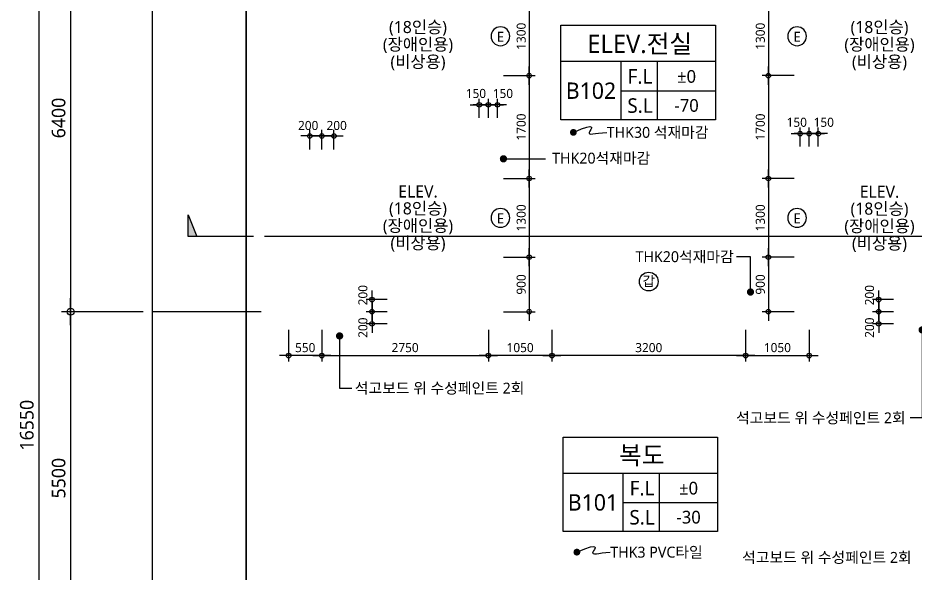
# Model space of a CAD drawing. Header units: millimetres. Extents: x -65167 to 413267, y -17142 to 66587.
# Drawn here: x 2993 to 17812, y 25020 to 34191 of the extents above; entities that cross this region are included whole.
import ezdxf
from ezdxf.enums import TextEntityAlignment as Align

# ---------------------------------------------------------------- set-up
doc = ezdxf.new("R2010")
doc.units = ezdxf.units.MM
doc.header["$LTSCALE"] = 75
doc.header["$MEASUREMENT"] = 0
doc.header["$PDSIZE"] = -10
doc.linetypes.add('CENTER', pattern=[2, 1.25, -0.25, 0.25, -0.25])
doc.layers.get('0').update_dxf_attribs({"linetype": 'CONTINUOUS'})
doc.layers.get('Defpoints').update_dxf_attribs({"color": 171, "linetype": 'CONTINUOUS'})
for name, color, linetype in [('CEN(ST)', 1, 'CENTER'), ('INS', 251, 'BATTING'), ('LED', 7, 'CONTINUOUS'), ('NDIM', 7, 'CONTINUOUS'), ('SYM', 7, 'CONTINUOUS'), ('TEXT(MIN)', 7, 'CONTINUOUS'), ('TEXT(NOTE小)', 1, 'CONTINUOUS'), ('TEXT(노트)', 7, 'CONTINUOUS'), ('TEXT(실명)', 3, 'CONTINUOUS'), ('TEXT-기입', 6, 'CONTINUOUS'), ('TITLE', 7, 'CONTINUOUS')]:
    doc.layers.add(name, color=color, linetype=linetype)
doc.styles.add('CGS', font='cgse', dxfattribs={"bigfont": 'cgs'})
doc.styles.add('나눔바른고딕', font='NanumBarunGothic.ttf')
doc.linetypes.add('BATTING', pattern='A,0.0001,-0.1,[134,ltypeshp.shx,S=0.1,R=0,X=-0.1,Y=0],-0.2,[134,ltypeshp.shx,S=0.1,R=180,X=0.1,Y=0],-0.1', length=0.4001)
doc.dimstyles.new('NDIM 1200', dxfattribs={"dimscale": 75, "dimtxt": 3, "dimasz": 1, "dimexe": 2, "dimexo": 2, "dimgap": 1, "dimtad": 1, "dimdec": 0, "dimdsep": 46, "dimtxsty": 'CGS', "dimblk": 'DOT0', "dimcen": 1, "dimdle": 8, "dimclrd": 256, "dimclre": 256, "dimclrt": 256, "dimadec": 0, "dimazin": 0, "dimtfac": 1, "dimtdec": 0, "dimtix": 1, "dimtmove": 2, "dimatfit": 3, "dimldrblk": 'DOT0', "dimfxl": 1, "dimtolj": 1, "dimtzin": 0, "dimlwd": -1, "dimlwe": -1, "dimarcsym": 0})

# ---------------------------------------------------------------- blocks, each defined once
blk = doc.blocks.new('DOT0')
blk.add_line((-3, 0), (3, 0))
at = {"color": 6}
blk.add_circle((0, 0), 0.75, dxfattribs=at)
blk = doc.blocks.new('*D129')
at = {"layer": 'Defpoints', "color": 0, "ltscale": 0.4, "transparency": 16777216}
for p in [(5213, 35738), (3338, 19188), (5213, 19188)]:
    blk.add_point(p, dxfattribs=at)
at = {"layer": 'NDIM', "ltscale": 0.4, "transparency": 16777216}
for p, q in [((5063, 35738), (3188, 35738)), ((3338, 35663), (3338, 19263)), ((5063, 19188), (3188, 19188))]:
    blk.add_line(p, q, dxfattribs=at)
at = {"layer": 'NDIM', "ltscale": 0.4, "transparency": 16777216, "xscale": 75, "yscale": 75, "zscale": 75}
for p, rotation in [((3338, 35738), 90), ((3338, 19188), 270)]:
    blk.add_blockref('DOT0', p, dxfattribs=dict(at, rotation=rotation))
at = {"layer": 'NDIM', "ltscale": 0.4, "transparency": 16777216, "insert": (3140, 27463), "char_height": 225, "attachment_point": 5, "rotation": 90, "style": '나눔바른고딕'}
blk.add_mtext('\\A1;16550', dxfattribs=at)
blk = doc.blocks.new('*D130')
at = {"layer": 'Defpoints', "color": 0, "ltscale": 0.4, "transparency": 16777216}
for p in [(5213, 35738), (3863, 29338), (5213, 29338)]:
    blk.add_point(p, dxfattribs=at)
at = {"layer": 'NDIM', "ltscale": 0.4, "transparency": 16777216}
for p, q in [((5063, 35738), (3713, 35738)), ((3863, 35663), (3863, 29413)), ((5063, 29338), (3713, 29338))]:
    blk.add_line(p, q, dxfattribs=at)
at = {"layer": 'NDIM', "ltscale": 0.4, "transparency": 16777216, "xscale": 75, "yscale": 75, "zscale": 75}
for p, rotation in [((3863, 35738), 90), ((3863, 29338), 270)]:
    blk.add_blockref('DOT0', p, dxfattribs=dict(at, rotation=rotation))
at = {"layer": 'NDIM', "ltscale": 0.4, "transparency": 16777216, "insert": (3665, 32538), "char_height": 225, "attachment_point": 5, "rotation": 90, "style": '나눔바른고딕'}
blk.add_mtext('\\A1;6400', dxfattribs=at)
blk = doc.blocks.new('*D137')
at = {"layer": 'Defpoints', "color": 0, "ltscale": 0.4, "transparency": 16777216}
for p in [(5213, 29338), (3863, 23838), (5213, 23838)]:
    blk.add_point(p, dxfattribs=at)
at = {"layer": 'NDIM', "ltscale": 0.4, "transparency": 16777216}
for p, q in [((5063, 29338), (3713, 29338)), ((3863, 29263), (3863, 23913)), ((5063, 23838), (3713, 23838))]:
    blk.add_line(p, q, dxfattribs=at)
at = {"layer": 'NDIM', "ltscale": 0.4, "transparency": 16777216, "xscale": 75, "yscale": 75, "zscale": 75}
for p, rotation in [((3863, 29338), 90), ((3863, 23838), 270)]:
    blk.add_blockref('DOT0', p, dxfattribs=dict(at, rotation=rotation))
at = {"layer": 'NDIM', "ltscale": 0.4, "transparency": 16777216, "insert": (3665, 26588), "char_height": 225, "attachment_point": 5, "rotation": 90, "style": '나눔바른고딕'}
blk.add_mtext('\\A1;5500', dxfattribs=at)
blk = doc.blocks.new('A$C51E23882')
at = {"layer": 'TITLE'}
blk.add_lwpolyline([(8500, 0), (0, 0), (0, 5200), (8500, 5200)], close=True, dxfattribs=at)
for points in [[(8500, 3200), (0, 3200)], [(3300, 3200), (3300, 0)], [(5300, 3200), (5300, 0)], [(3300, 1600), (8500, 1600)]]:
    blk.add_lwpolyline(points, dxfattribs=at)
at = {"layer": 'TITLE', "style": '나눔바른고딕'}
for s, p in [('F.L', (4352, 2378)), ('S.L', (4352, 778))]:
    blk.add_text(s, height=800, dxfattribs=at).set_placement(p, align=Align.MIDDLE)
blk = doc.blocks.new('*D114')
at = {"layer": 'Defpoints', "color": 0, "ltscale": 0.4, "transparency": 16777216}
for p in [(10913, 34538), (10913, 33238), (11438, 33238)]:
    blk.add_point(p, dxfattribs=at)
at = {"layer": 'NDIM', "ltscale": 0.4, "transparency": 16777216}
for p, q in [((11013, 34538), (11538, 34538)), ((11438, 34488), (11438, 33288)), ((11013, 33238), (11538, 33238))]:
    blk.add_line(p, q, dxfattribs=at)
at = {"layer": 'NDIM', "ltscale": 0.4, "transparency": 16777216, "xscale": 50, "yscale": 50, "zscale": 50}
for p, rotation in [((11438, 34538), 90), ((11438, 33238), 270)]:
    blk.add_blockref('DOT0', p, dxfattribs=dict(at, rotation=rotation))
at = {"layer": 'NDIM', "ltscale": 0.4, "transparency": 16777216, "insert": (11306, 33888), "char_height": 150, "attachment_point": 5, "rotation": 90, "style": '나눔바른고딕'}
blk.add_mtext('\\A1;1300', dxfattribs=at)
blk = doc.blocks.new('*D115')
at = {"layer": 'Defpoints', "color": 0, "ltscale": 0.4, "transparency": 16777216}
for p in [(10913, 33238), (10913, 31538), (11438, 31538)]:
    blk.add_point(p, dxfattribs=at)
at = {"layer": 'NDIM', "ltscale": 0.4, "transparency": 16777216}
for p, q in [((11013, 33238), (11538, 33238)), ((11438, 33188), (11438, 31588)), ((11013, 31538), (11538, 31538))]:
    blk.add_line(p, q, dxfattribs=at)
at = {"layer": 'NDIM', "ltscale": 0.4, "transparency": 16777216, "xscale": 50, "yscale": 50, "zscale": 50}
for p, rotation in [((11438, 33238), 90), ((11438, 31538), 270)]:
    blk.add_blockref('DOT0', p, dxfattribs=dict(at, rotation=rotation))
at = {"layer": 'NDIM', "ltscale": 0.4, "transparency": 16777216, "insert": (11306, 32388), "char_height": 150, "attachment_point": 5, "rotation": 90, "style": '나눔바른고딕'}
blk.add_mtext('\\A1;1700', dxfattribs=at)
blk = doc.blocks.new('*D116')
at = {"layer": 'Defpoints', "color": 0, "ltscale": 0.4, "transparency": 16777216}
for p in [(10913, 31538), (10913, 30238), (11438, 30238)]:
    blk.add_point(p, dxfattribs=at)
at = {"layer": 'NDIM', "ltscale": 0.4, "transparency": 16777216}
for p, q in [((11013, 31538), (11538, 31538)), ((11438, 31488), (11438, 30288)), ((11013, 30238), (11538, 30238))]:
    blk.add_line(p, q, dxfattribs=at)
at = {"layer": 'NDIM', "ltscale": 0.4, "transparency": 16777216, "xscale": 50, "yscale": 50, "zscale": 50}
for p, rotation in [((11438, 31538), 90), ((11438, 30238), 270)]:
    blk.add_blockref('DOT0', p, dxfattribs=dict(at, rotation=rotation))
at = {"layer": 'NDIM', "ltscale": 0.4, "transparency": 16777216, "insert": (11306, 30888), "char_height": 150, "attachment_point": 5, "rotation": 90, "style": '나눔바른고딕'}
blk.add_mtext('\\A1;1300', dxfattribs=at)
blk = doc.blocks.new('*D117')
at = {"layer": 'Defpoints', "color": 0, "ltscale": 0.4, "transparency": 16777216}
for p in [(10913, 30238), (10913, 29338), (11438, 29338)]:
    blk.add_point(p, dxfattribs=at)
at = {"layer": 'NDIM', "ltscale": 0.4, "transparency": 16777216}
for p, q in [((11013, 30238), (11538, 30238)), ((11438, 30188), (11438, 29388)), ((11013, 29338), (11538, 29338))]:
    blk.add_line(p, q, dxfattribs=at)
at = {"layer": 'NDIM', "ltscale": 0.4, "transparency": 16777216, "xscale": 50, "yscale": 50, "zscale": 50}
for p, rotation in [((11438, 30238), 90), ((11438, 29338), 270)]:
    blk.add_blockref('DOT0', p, dxfattribs=dict(at, rotation=rotation))
at = {"layer": 'NDIM', "ltscale": 0.4, "transparency": 16777216, "insert": (11306, 29788), "char_height": 150, "attachment_point": 5, "rotation": 90, "style": '나눔바른고딕'}
blk.add_mtext('\\A1;900', dxfattribs=at)
blk = doc.blocks.new('*D118')
at = {"layer": 'Defpoints', "color": 0, "ltscale": 0.4, "transparency": 16777216}
for p in [(10763, 29138), (11813, 29138), (10763, 28613)]:
    blk.add_point(p, dxfattribs=at)
at = {"layer": 'NDIM', "ltscale": 0.4, "transparency": 16777216}
for p, q in [((10763, 29038), (10763, 28513)), ((11813, 29038), (11813, 28513)), ((11763, 28613), (10813, 28613))]:
    blk.add_line(p, q, dxfattribs=at)
at = {"layer": 'NDIM', "ltscale": 0.4, "transparency": 16777216, "xscale": 50, "yscale": 50, "zscale": 50, "rotation": 180}
blk.add_blockref('DOT0', (10763, 28613), dxfattribs=at)
at = {"layer": 'NDIM', "ltscale": 0.4, "transparency": 16777216, "xscale": 50, "yscale": 50, "zscale": 50}
blk.add_blockref('DOT0', (11813, 28613), dxfattribs=at)
at = {"layer": 'NDIM', "ltscale": 0.4, "transparency": 16777216, "insert": (11288, 28744), "char_height": 150, "attachment_point": 5, "style": '나눔바른고딕'}
blk.add_mtext('\\A1;1050', dxfattribs=at)
blk = doc.blocks.new('*D119')
at = {"layer": 'Defpoints', "color": 0, "ltscale": 0.4, "transparency": 16777216}
for p in [(11813, 29138), (15013, 29138), (11813, 28613)]:
    blk.add_point(p, dxfattribs=at)
at = {"layer": 'NDIM', "ltscale": 0.4, "transparency": 16777216}
for p, q in [((11813, 29038), (11813, 28513)), ((15013, 29038), (15013, 28513)), ((14963, 28613), (11863, 28613))]:
    blk.add_line(p, q, dxfattribs=at)
at = {"layer": 'NDIM', "ltscale": 0.4, "transparency": 16777216, "xscale": 50, "yscale": 50, "zscale": 50, "rotation": 180}
blk.add_blockref('DOT0', (11813, 28613), dxfattribs=at)
at = {"layer": 'NDIM', "ltscale": 0.4, "transparency": 16777216, "xscale": 50, "yscale": 50, "zscale": 50}
blk.add_blockref('DOT0', (15013, 28613), dxfattribs=at)
at = {"layer": 'NDIM', "ltscale": 0.4, "transparency": 16777216, "insert": (13413, 28744), "char_height": 150, "attachment_point": 5, "style": '나눔바른고딕'}
blk.add_mtext('\\A1;3200', dxfattribs=at)
blk = doc.blocks.new('*D120')
at = {"layer": 'Defpoints', "color": 0, "ltscale": 0.4, "transparency": 16777216}
for p in [(15013, 29138), (16063, 29138), (16063, 28613)]:
    blk.add_point(p, dxfattribs=at)
at = {"layer": 'NDIM', "ltscale": 0.4, "transparency": 16777216}
for p, q in [((15013, 29038), (15013, 28513)), ((16063, 29038), (16063, 28513)), ((15063, 28613), (16013, 28613))]:
    blk.add_line(p, q, dxfattribs=at)
at = {"layer": 'NDIM', "ltscale": 0.4, "transparency": 16777216, "xscale": 50, "yscale": 50, "zscale": 50, "rotation": 180}
blk.add_blockref('DOT0', (15013, 28613), dxfattribs=at)
at = {"layer": 'NDIM', "ltscale": 0.4, "transparency": 16777216, "xscale": 50, "yscale": 50, "zscale": 50}
blk.add_blockref('DOT0', (16063, 28613), dxfattribs=at)
at = {"layer": 'NDIM', "ltscale": 0.4, "transparency": 16777216, "insert": (15538, 28744), "char_height": 150, "attachment_point": 5, "style": '나눔바른고딕'}
blk.add_mtext('\\A1;1050', dxfattribs=at)
blk = doc.blocks.new('E')
at = {"layer": 'TEXT(NOTE小)'}
blk.add_circle((287, -86), 155, dxfattribs=at)
at = {"layer": 'TEXT(NOTE小)', "style": '나눔바른고딕'}
blk.add_text('E', height=165, dxfattribs=at).set_placement((288, -79), align=Align.MIDDLE_CENTER)
blk = doc.blocks.new('*D121')
at = {"layer": 'Defpoints', "color": 0, "ltscale": 0.4, "transparency": 16777216}
for p in [(15913, 34538), (15388, 33238), (15913, 33238)]:
    blk.add_point(p, dxfattribs=at)
at = {"layer": 'NDIM', "ltscale": 0.4, "transparency": 16777216}
for p, q in [((15813, 34538), (15288, 34538)), ((15388, 34488), (15388, 33288)), ((15813, 33238), (15288, 33238))]:
    blk.add_line(p, q, dxfattribs=at)
at = {"layer": 'NDIM', "ltscale": 0.4, "transparency": 16777216, "xscale": 50, "yscale": 50, "zscale": 50}
for p, rotation in [((15388, 34538), 90), ((15388, 33238), 270)]:
    blk.add_blockref('DOT0', p, dxfattribs=dict(at, rotation=rotation))
at = {"layer": 'NDIM', "ltscale": 0.4, "transparency": 16777216, "insert": (15256, 33888), "char_height": 150, "attachment_point": 5, "rotation": 90, "style": '나눔바른고딕'}
blk.add_mtext('\\A1;1300', dxfattribs=at)
blk = doc.blocks.new('*D107')
at = {"layer": 'Defpoints', "color": 0, "ltscale": 0.4, "transparency": 16777216}
for p in [(15913, 33238), (15388, 31538), (15913, 31538)]:
    blk.add_point(p, dxfattribs=at)
at = {"layer": 'NDIM', "ltscale": 0.4, "transparency": 16777216}
for p, q in [((15813, 33238), (15288, 33238)), ((15388, 33188), (15388, 31588)), ((15813, 31538), (15288, 31538))]:
    blk.add_line(p, q, dxfattribs=at)
at = {"layer": 'NDIM', "ltscale": 0.4, "transparency": 16777216, "xscale": 50, "yscale": 50, "zscale": 50}
for p, rotation in [((15388, 33238), 90), ((15388, 31538), 270)]:
    blk.add_blockref('DOT0', p, dxfattribs=dict(at, rotation=rotation))
at = {"layer": 'NDIM', "ltscale": 0.4, "transparency": 16777216, "insert": (15256, 32388), "char_height": 150, "attachment_point": 5, "rotation": 90, "style": '나눔바른고딕'}
blk.add_mtext('\\A1;1700', dxfattribs=at)
blk = doc.blocks.new('*D108')
at = {"layer": 'Defpoints', "color": 0, "ltscale": 0.4, "transparency": 16777216}
for p in [(15913, 31538), (15388, 30238), (15913, 30238)]:
    blk.add_point(p, dxfattribs=at)
at = {"layer": 'NDIM', "ltscale": 0.4, "transparency": 16777216}
for p, q in [((15813, 31538), (15288, 31538)), ((15388, 31488), (15388, 30288)), ((15813, 30238), (15288, 30238))]:
    blk.add_line(p, q, dxfattribs=at)
at = {"layer": 'NDIM', "ltscale": 0.4, "transparency": 16777216, "xscale": 50, "yscale": 50, "zscale": 50}
for p, rotation in [((15388, 31538), 90), ((15388, 30238), 270)]:
    blk.add_blockref('DOT0', p, dxfattribs=dict(at, rotation=rotation))
at = {"layer": 'NDIM', "ltscale": 0.4, "transparency": 16777216, "insert": (15256, 30888), "char_height": 150, "attachment_point": 5, "rotation": 90, "style": '나눔바른고딕'}
blk.add_mtext('\\A1;1300', dxfattribs=at)
blk = doc.blocks.new('*D109')
at = {"layer": 'Defpoints', "color": 0, "ltscale": 0.4, "transparency": 16777216}
for p in [(15913, 30238), (15388, 29338), (15913, 29338)]:
    blk.add_point(p, dxfattribs=at)
at = {"layer": 'NDIM', "ltscale": 0.4, "transparency": 16777216}
for p, q in [((15813, 30238), (15288, 30238)), ((15388, 30188), (15388, 29388)), ((15813, 29338), (15288, 29338))]:
    blk.add_line(p, q, dxfattribs=at)
at = {"layer": 'NDIM', "ltscale": 0.4, "transparency": 16777216, "xscale": 50, "yscale": 50, "zscale": 50}
for p, rotation in [((15388, 30238), 90), ((15388, 29338), 270)]:
    blk.add_blockref('DOT0', p, dxfattribs=dict(at, rotation=rotation))
at = {"layer": 'NDIM', "ltscale": 0.4, "transparency": 16777216, "insert": (15256, 29788), "char_height": 150, "attachment_point": 5, "rotation": 90, "style": '나눔바른고딕'}
blk.add_mtext('\\A1;900', dxfattribs=at)
blk = doc.blocks.new('갑종방화문표기')
at = {"layer": 'TEXT(NOTE小)'}
blk.add_circle((0, 0), 150, dxfattribs=at)
at = {"layer": 'TEXT(NOTE小)', "style": '나눔바른고딕'}
blk.add_text('갑', height=160, dxfattribs=at).set_placement((1, 7), align=Align.MIDDLE_CENTER)
blk = doc.blocks.new('*D509')
at = {"layer": 'Defpoints', "color": 0, "ltscale": 0.4, "transparency": 16777216}
for p in [(7813, 32241), (7813, 31916), (8013, 31916)]:
    blk.add_point(p, dxfattribs=at)
at = {"layer": 'NDIM', "ltscale": 0.4, "transparency": 16777216}
for p, q in [((7813, 32016), (7813, 32341)), ((8013, 32016), (8013, 32341)), ((7963, 32241), (7863, 32241))]:
    blk.add_line(p, q, dxfattribs=at)
at = {"layer": 'NDIM', "ltscale": 0.4, "transparency": 16777216, "xscale": 50, "yscale": 50, "zscale": 50, "rotation": 180}
blk.add_blockref('DOT0', (7813, 32241), dxfattribs=at)
at = {"layer": 'NDIM', "ltscale": 0.4, "transparency": 16777216, "xscale": 50, "yscale": 50, "zscale": 50}
blk.add_blockref('DOT0', (8013, 32241), dxfattribs=at)
at = {"layer": 'NDIM', "ltscale": 0.4, "transparency": 16777216, "insert": (7787, 32413), "char_height": 150, "attachment_point": 5, "style": '나눔바른고딕'}
blk.add_mtext('\\A1;200', dxfattribs=at)
blk = doc.blocks.new('*D510')
at = {"layer": 'Defpoints', "color": 0, "ltscale": 0.4, "transparency": 16777216}
for p in [(8213, 32241), (8013, 31916), (8213, 31916)]:
    blk.add_point(p, dxfattribs=at)
at = {"layer": 'NDIM', "ltscale": 0.4, "transparency": 16777216}
for p, q in [((8013, 32016), (8013, 32341)), ((8213, 32016), (8213, 32341)), ((8063, 32241), (8163, 32241))]:
    blk.add_line(p, q, dxfattribs=at)
at = {"layer": 'NDIM', "ltscale": 0.4, "transparency": 16777216, "xscale": 50, "yscale": 50, "zscale": 50, "rotation": 180}
blk.add_blockref('DOT0', (8013, 32241), dxfattribs=at)
at = {"layer": 'NDIM', "ltscale": 0.4, "transparency": 16777216, "xscale": 50, "yscale": 50, "zscale": 50}
blk.add_blockref('DOT0', (8213, 32241), dxfattribs=at)
at = {"layer": 'NDIM', "ltscale": 0.4, "transparency": 16777216, "insert": (8258, 32413), "char_height": 150, "attachment_point": 5, "style": '나눔바른고딕'}
blk.add_mtext('\\A1;200', dxfattribs=at)
blk = doc.blocks.new('*D513')
at = {"layer": 'Defpoints', "color": 0, "ltscale": 0.4, "transparency": 16777216}
for p in [(10613, 32754), (10613, 32442), (10763, 32442)]:
    blk.add_point(p, dxfattribs=at)
at = {"layer": 'NDIM', "ltscale": 0.4, "transparency": 16777216}
for p, q in [((10563, 32754), (10513, 32754)), ((10613, 32542), (10613, 32854)), ((10763, 32754), (10613, 32754)), ((10763, 32542), (10763, 32854)), ((10813, 32754), (10863, 32754))]:
    blk.add_line(p, q, dxfattribs=at)
at = {"layer": 'NDIM', "ltscale": 0.4, "transparency": 16777216, "xscale": 50, "yscale": 50, "zscale": 50}
blk.add_blockref('DOT0', (10613, 32754), dxfattribs=at)
at = {"layer": 'NDIM', "ltscale": 0.4, "transparency": 16777216, "xscale": 50, "yscale": 50, "zscale": 50, "rotation": 180}
blk.add_blockref('DOT0', (10763, 32754), dxfattribs=at)
at = {"layer": 'NDIM', "ltscale": 0.4, "transparency": 16777216, "insert": (10558, 32942), "char_height": 150, "attachment_point": 5, "style": '나눔바른고딕'}
blk.add_mtext('\\A1;150', dxfattribs=at)
blk = doc.blocks.new('*D514')
at = {"layer": 'Defpoints', "color": 0, "ltscale": 0.4, "transparency": 16777216}
for p in [(10913, 32754), (10763, 32442), (10913, 32442)]:
    blk.add_point(p, dxfattribs=at)
at = {"layer": 'NDIM', "ltscale": 0.4, "transparency": 16777216}
for p, q in [((10713, 32754), (10663, 32754)), ((10763, 32542), (10763, 32854)), ((10763, 32754), (10913, 32754)), ((10913, 32542), (10913, 32854)), ((10963, 32754), (11013, 32754))]:
    blk.add_line(p, q, dxfattribs=at)
at = {"layer": 'NDIM', "ltscale": 0.4, "transparency": 16777216, "xscale": 50, "yscale": 50, "zscale": 50}
blk.add_blockref('DOT0', (10763, 32754), dxfattribs=at)
at = {"layer": 'NDIM', "ltscale": 0.4, "transparency": 16777216, "xscale": 50, "yscale": 50, "zscale": 50, "rotation": 180}
blk.add_blockref('DOT0', (10913, 32754), dxfattribs=at)
at = {"layer": 'NDIM', "ltscale": 0.4, "transparency": 16777216, "insert": (11004, 32942), "char_height": 150, "attachment_point": 5, "style": '나눔바른고딕'}
blk.add_mtext('\\A1;150', dxfattribs=at)
blk = doc.blocks.new('_Dot')
at = {"color": 0, "linetype": 'ByBlock', "lineweight": -2}
blk.add_line((-0.5, 0), (-1, 0), dxfattribs=at)
at = {"color": 0, "linetype": 'ByBlock', "const_width": 0.5}
blk.add_lwpolyline([(-0.25, 0, 1), (0.25, 0, 1)], format="xyb", close=True, dxfattribs=at)
blk = doc.blocks.new('*D518')
at = {"layer": 'Defpoints', "color": 0, "ltscale": 0.4, "transparency": 16777216}
for p in [(15913, 32279), (15913, 31966), (16063, 31966)]:
    blk.add_point(p, dxfattribs=at)
at = {"layer": 'NDIM', "ltscale": 0.4, "transparency": 16777216}
for p, q in [((15913, 32066), (15913, 32379)), ((16063, 32066), (16063, 32379)), ((15863, 32279), (15813, 32279)), ((16063, 32279), (15913, 32279)), ((16113, 32279), (16163, 32279))]:
    blk.add_line(p, q, dxfattribs=at)
at = {"layer": 'NDIM', "ltscale": 0.4, "transparency": 16777216, "xscale": 50, "yscale": 50, "zscale": 50}
blk.add_blockref('DOT0', (15913, 32279), dxfattribs=at)
at = {"layer": 'NDIM', "ltscale": 0.4, "transparency": 16777216, "xscale": 50, "yscale": 50, "zscale": 50, "rotation": 180}
blk.add_blockref('DOT0', (16063, 32279), dxfattribs=at)
at = {"layer": 'NDIM', "ltscale": 0.4, "transparency": 16777216, "insert": (15858, 32466), "char_height": 150, "attachment_point": 5, "style": '나눔바른고딕'}
blk.add_mtext('\\A1;150', dxfattribs=at)
blk = doc.blocks.new('*D519')
at = {"layer": 'Defpoints', "color": 0, "ltscale": 0.4, "transparency": 16777216}
for p in [(16213, 32279), (16063, 31966), (16213, 31966)]:
    blk.add_point(p, dxfattribs=at)
at = {"layer": 'NDIM', "ltscale": 0.4, "transparency": 16777216}
for p, q in [((16063, 32066), (16063, 32379)), ((16213, 32066), (16213, 32379)), ((16013, 32279), (15963, 32279)), ((16063, 32279), (16213, 32279)), ((16263, 32279), (16313, 32279))]:
    blk.add_line(p, q, dxfattribs=at)
at = {"layer": 'NDIM', "ltscale": 0.4, "transparency": 16777216, "xscale": 50, "yscale": 50, "zscale": 50}
blk.add_blockref('DOT0', (16063, 32279), dxfattribs=at)
at = {"layer": 'NDIM', "ltscale": 0.4, "transparency": 16777216, "xscale": 50, "yscale": 50, "zscale": 50, "rotation": 180}
blk.add_blockref('DOT0', (16213, 32279), dxfattribs=at)
at = {"layer": 'NDIM', "ltscale": 0.4, "transparency": 16777216, "insert": (16304, 32466), "char_height": 150, "attachment_point": 5, "style": '나눔바른고딕'}
blk.add_mtext('\\A1;150', dxfattribs=at)
blk = doc.blocks.new('*D520')
at = {"layer": 'Defpoints', "color": 0, "ltscale": 0.4, "transparency": 16777216}
for p in [(17211, 29538), (17558, 29538), (17558, 29338)]:
    blk.add_point(p, dxfattribs=at)
at = {"layer": 'NDIM', "ltscale": 0.4, "transparency": 16777216}
for p, q in [((17458, 29538), (17111, 29538)), ((17211, 29388), (17211, 29488)), ((17458, 29338), (17111, 29338))]:
    blk.add_line(p, q, dxfattribs=at)
at = {"layer": 'NDIM', "ltscale": 0.4, "transparency": 16777216, "xscale": 50, "yscale": 50, "zscale": 50}
for p, rotation in [((17211, 29538), 90), ((17211, 29338), 270)]:
    blk.add_blockref('DOT0', p, dxfattribs=dict(at, rotation=rotation))
at = {"layer": 'NDIM', "ltscale": 0.4, "transparency": 16777216, "insert": (17060, 29611), "char_height": 150, "attachment_point": 5, "rotation": 90, "style": '나눔바른고딕'}
blk.add_mtext('\\A1;200', dxfattribs=at)
blk = doc.blocks.new('*D521')
at = {"layer": 'Defpoints', "color": 0, "ltscale": 0.4, "transparency": 16777216}
for p in [(17558, 29338), (17211, 29137), (17558, 29137)]:
    blk.add_point(p, dxfattribs=at)
at = {"layer": 'NDIM', "ltscale": 0.4, "transparency": 16777216}
for p, q in [((17458, 29338), (17111, 29338)), ((17211, 29288), (17211, 29187)), ((17458, 29137), (17111, 29137))]:
    blk.add_line(p, q, dxfattribs=at)
at = {"layer": 'NDIM', "ltscale": 0.4, "transparency": 16777216, "xscale": 50, "yscale": 50, "zscale": 50}
for p, rotation in [((17211, 29338), 90), ((17211, 29137), 270)]:
    blk.add_blockref('DOT0', p, dxfattribs=dict(at, rotation=rotation))
at = {"layer": 'NDIM', "ltscale": 0.4, "transparency": 16777216, "insert": (17060, 29074), "char_height": 150, "attachment_point": 5, "rotation": 90, "style": '나눔바른고딕'}
blk.add_mtext('\\A1;200', dxfattribs=at)
blk = doc.blocks.new('*D529')
at = {"layer": 'Defpoints', "color": 0, "ltscale": 0.4, "transparency": 16777216}
for p in [(8842, 29538), (9189, 29538), (9189, 29338)]:
    blk.add_point(p, dxfattribs=at)
at = {"layer": 'NDIM', "ltscale": 0.4, "transparency": 16777216}
for p, q in [((9089, 29538), (8742, 29538)), ((8842, 29388), (8842, 29488)), ((9089, 29338), (8742, 29338))]:
    blk.add_line(p, q, dxfattribs=at)
at = {"layer": 'NDIM', "ltscale": 0.4, "transparency": 16777216, "xscale": 50, "yscale": 50, "zscale": 50}
for p, rotation in [((8842, 29538), 90), ((8842, 29338), 270)]:
    blk.add_blockref('DOT0', p, dxfattribs=dict(at, rotation=rotation))
at = {"layer": 'NDIM', "ltscale": 0.4, "transparency": 16777216, "insert": (8691, 29611), "char_height": 150, "attachment_point": 5, "rotation": 90, "style": '나눔바른고딕'}
blk.add_mtext('\\A1;200', dxfattribs=at)
blk = doc.blocks.new('*D530')
at = {"layer": 'Defpoints', "color": 0, "ltscale": 0.4, "transparency": 16777216}
for p in [(9189, 29338), (8842, 29137), (9189, 29137)]:
    blk.add_point(p, dxfattribs=at)
at = {"layer": 'NDIM', "ltscale": 0.4, "transparency": 16777216}
for p, q in [((9089, 29338), (8742, 29338)), ((8842, 29288), (8842, 29187)), ((9089, 29137), (8742, 29137))]:
    blk.add_line(p, q, dxfattribs=at)
at = {"layer": 'NDIM', "ltscale": 0.4, "transparency": 16777216, "xscale": 50, "yscale": 50, "zscale": 50}
for p, rotation in [((8842, 29338), 90), ((8842, 29137), 270)]:
    blk.add_blockref('DOT0', p, dxfattribs=dict(at, rotation=rotation))
at = {"layer": 'NDIM', "ltscale": 0.4, "transparency": 16777216, "insert": (8691, 29074), "char_height": 150, "attachment_point": 5, "rotation": 90, "style": '나눔바른고딕'}
blk.add_mtext('\\A1;200', dxfattribs=at)
blk = doc.blocks.new('*D531')
at = {"layer": 'Defpoints', "color": 0, "ltscale": 0.4, "transparency": 16777216}
for p in [(8013, 29138), (10763, 29138), (10763, 28613)]:
    blk.add_point(p, dxfattribs=at)
at = {"layer": 'NDIM', "ltscale": 0.4, "transparency": 16777216}
for p, q in [((8013, 29038), (8013, 28513)), ((10763, 29038), (10763, 28513)), ((8063, 28613), (10713, 28613))]:
    blk.add_line(p, q, dxfattribs=at)
at = {"layer": 'NDIM', "ltscale": 0.4, "transparency": 16777216, "xscale": 50, "yscale": 50, "zscale": 50, "rotation": 180}
blk.add_blockref('DOT0', (8013, 28613), dxfattribs=at)
at = {"layer": 'NDIM', "ltscale": 0.4, "transparency": 16777216, "xscale": 50, "yscale": 50, "zscale": 50}
blk.add_blockref('DOT0', (10763, 28613), dxfattribs=at)
at = {"layer": 'NDIM', "ltscale": 0.4, "transparency": 16777216, "insert": (9388, 28744), "char_height": 150, "attachment_point": 5, "style": '나눔바른고딕'}
blk.add_mtext('\\A1;2750', dxfattribs=at)
blk = doc.blocks.new('*D532')
at = {"layer": 'Defpoints', "color": 0, "ltscale": 0.4, "transparency": 16777216}
for p in [(7463, 29138), (8013, 29138), (7463, 28613)]:
    blk.add_point(p, dxfattribs=at)
at = {"layer": 'NDIM', "ltscale": 0.4, "transparency": 16777216}
for p, q in [((7463, 29038), (7463, 28513)), ((8013, 29038), (8013, 28513)), ((7963, 28613), (7513, 28613))]:
    blk.add_line(p, q, dxfattribs=at)
at = {"layer": 'NDIM', "ltscale": 0.4, "transparency": 16777216, "xscale": 50, "yscale": 50, "zscale": 50, "rotation": 180}
blk.add_blockref('DOT0', (7463, 28613), dxfattribs=at)
at = {"layer": 'NDIM', "ltscale": 0.4, "transparency": 16777216, "xscale": 50, "yscale": 50, "zscale": 50}
blk.add_blockref('DOT0', (8013, 28613), dxfattribs=at)
at = {"layer": 'NDIM', "ltscale": 0.4, "transparency": 16777216, "insert": (7738, 28744), "char_height": 150, "attachment_point": 5, "style": '나눔바른고딕'}
blk.add_mtext('\\A1;550', dxfattribs=at)
blk = doc.blocks.new('A$C1AFB1B41')
at = {"layer": 'SYM'}
blk.add_hatch(color=256, dxfattribs=at).paths.add_polyline_path([(2000, 500), (1800, 0), (2000, 0)])
for p, q in [((2000, 500), (1800, 0)), ((2000, 0), (2000, 500)), ((0, 0), (250, 0)), ((500, 0), (2000, 0))]:
    blk.add_line(p, q, dxfattribs=at)

msp = doc.modelspace()

# ---------------------------------------------------------------- linework, layer by layer
at = {"layer": 'CEN(ST)', "ltscale": 10000}
for p, q in [((6762.5, 6362.5), (6762.5, 37837.5)), ((7012.5, 29337.5), (5212.5, 29337.5))]:
    msp.add_line(p, q, dxfattribs=at)
at = {"layer": 'Defpoints'}
msp.add_line((21487.4, 30579.1), (7245.2, 30579.1), dxfattribs=at)
at = {"layer": 'Defpoints', "ltscale": 10000}
msp.add_lwpolyline([(25412.5, 6362.5), (5212.5, 6362.5), (5212.5, 37837.5), (25412.5, 37837.5)], close=True, dxfattribs=at)
at = {"layer": 'INS', "ltscale": 3.3}
msp.add_lwpolyline([(6762.5, 35787.5), (6762.5, 15047.5), (14087.5, 15047.5), (14087.5, 6362.5)], dxfattribs=at)
at = {"layer": 'LED', "const_width": 56.2}
for points in [[(12167.5, 32328.3, -1), (12167.5, 32272.1, -1)], [(12225.6, 25394.3, -1), (12225.6, 25338, -1)]]:
    msp.add_lwpolyline(points, format="xyb", close=True, dxfattribs=at)
at = {"layer": 'LED'}
for points in [[(12167.5, 32300.2), (12301.4, 32356), (12390.2, 32386.2), (12441.9, 32395.4), (12464.6, 32388.6), (12466.6, 32370.7), (12455.8, 32346.4), (12440.4, 32320.7), (12428.6, 32298.4), (12426.9, 32283.2), (12436.7, 32275), (12457.5, 32272.5), (12489.1, 32274.4), (12531.3, 32279.3), (12583.8, 32286.2), (12646.4, 32293.5), (12718.8, 32300.2)], [(12225.6, 25366.1), (12359.5, 25422), (12448.3, 25452.1), (12500, 25461.3), (12522.7, 25454.6), (12524.7, 25436.6), (12513.9, 25412.4), (12498.5, 25386.6), (12486.7, 25364.3), (12485, 25349.1), (12494.8, 25340.9), (12515.6, 25338.4), (12547.2, 25340.3), (12589.4, 25345.3), (12641.9, 25352.1), (12704.5, 25359.5), (12776.9, 25366.1)]]:
    msp.add_lwpolyline(points, dxfattribs=at)
at = {"layer": 'NDIM', "ltscale": 10000}
msp.add_lwpolyline([(11132.5, 31863.5), (11709.4, 31863.5)], dxfattribs=at)

# ---------------------------------------------------------------- block references
for name, p, xscale, yscale, zscale in [('A$C51E23882', (11962.9, 32509.2), 0.3, 0.3, 0.3), ('갑종방화문표기', (13412.5, 29835), 1.030731055544951, 1.030731055544951, 1.030731055544951), ('A$C51E23882', (11996.4, 25707.8), 0.3, 0.3, 0.3)]:
    msp.add_blockref(name, p, dxfattribs=dict(xscale=xscale, yscale=yscale, zscale=zscale))
at = {"layer": 'CEN(ST)', "xscale": -1, "rotation": 180}
for p in [(10675.8, 33801.3), (15575.8, 33801.3), (10675.8, 30801.3), (15575.8, 30801.3)]:
    msp.add_blockref('E', p, dxfattribs=at)
at = {"layer": 'NDIM', "ltscale": 10000, "xscale": 120, "yscale": 120, "zscale": 120, "rotation": 180}
msp.add_blockref('_Dot', (11012.5, 31863.5), dxfattribs=at)
at = {"layer": 'SYM', "xscale": -0.7200000000000014, "yscale": 0.7200000000000014, "zscale": 0.7200000000000014}
msp.add_blockref('A$C1AFB1B41', (7245.2, 30579.1), dxfattribs=at)

# ---------------------------------------------------------------- texts
at = {"layer": 'TEXT(MIN)', "style": '나눔바른고딕'}
for s, p in [('THK30 석재마감', (12718.8, 32300.2)), ('THK3 PVC타일', (12776.9, 25366.1))]:
    msp.add_text(s, height=180, dxfattribs=at).set_placement(p, align=Align.MIDDLE_LEFT)
for s, p in [('THK20석재마감', (13437.7, 31874.9)), ('THK20석재마감', (14815.8, 30246.8)), ('석고보드 위 수성페인트 2회', (11358.3, 28075.6)), ('석고보드 위 수성페인트 2회', (17656.1, 27584.3)), ('석고보드 위 수성페인트 2회', (17756.1, 25279.4))]:
    msp.add_text(s, height=180, dxfattribs=at).set_placement(p, align=Align.MIDDLE_RIGHT)
at = {"layer": 'TEXT(노트)', "style": '나눔바른고딕'}
for s, p in [('(18인승)', (9600.8, 34030.8)), ('(18인승)', (17224.2, 34030.8)), ('(장애인용)', (9600.8, 33744.2)), ('(장애인용)', (17224.2, 33744.2)), ('(비상용)', (9600.8, 33457.5)), ('(비상용)', (17224.2, 33457.5)), ('ELEV.', (9600.8, 31322.4)), ('ELEV.', (17224.2, 31317.5)), ('(18인승)', (9600.8, 31035.7)), ('(18인승)', (17224.2, 31030.8)), ('(장애인용)', (9600.8, 30749.1)), ('(장애인용)', (17224.2, 30744.2)), ('(비상용)', (9600.8, 30462.4)), ('(비상용)', (17224.2, 30457.5))]:
    msp.add_text(s, height=200, dxfattribs=at).set_placement(p, align=Align.MIDDLE)
at = {"layer": 'TEXT(실명)', "style": '나눔바른고딕'}
for s, p in [('ELEV.전실', (13264.2, 33767.4)), ('복도', (13297.7, 26966))]:
    msp.add_text(s, height=300, dxfattribs=at).set_placement(p, align=Align.MIDDLE)
at = {"layer": 'TEXT-기입', "style": '나눔바른고딕'}
for s, p in [('±0', (14037.5, 33224.7)), ('-70', (14037.7, 32745.5)), ('±0', (14071, 26423.3)), ('-30', (14071.2, 25944.1))]:
    msp.add_text(s, height=210, dxfattribs=at).set_placement(p, align=Align.MIDDLE)
for s, p in [('B102', (12457.9, 32989.2)), ('B101', (12491.4, 26187.8))]:
    msp.add_text(s, height=270, dxfattribs=at).set_placement(p, align=Align.MIDDLE_CENTER)

# ---------------------------------------------------------------- dimensions: what is measured, and where the dimension line sits
at = {"layer": 'NDIM', "ltscale": 0.4}
for base, p1, p2, angle, override, picture, middle in [((3337.5, 19187.5), (5212.5, 35737.5), (5212.5, 19187.5), 270, {"dimtxsty": '나눔바른고딕'}, '*D129', (3140.2, 27462.5)), ((3862.5, 29337.5), (5212.5, 35737.5), (5212.5, 29337.5), 270, {"dimtxsty": '나눔바른고딕'}, '*D130', (3665.2, 32537.5)), ((11437.5, 33237.5), (10912.5, 34537.5), (10912.5, 33237.5), 270, {"dimscale": 50, "dimtxsty": '나눔바른고딕'}, '*D114', (11305.9, 33887.5)), ((15387.5, 33237.5), (15912.5, 34537.5), (15912.5, 33237.5), 90, {"dimscale": 50, "dimtxsty": '나눔바른고딕'}, '*D121', (15255.9, 33887.5)), ((11437.5, 31537.5), (10912.5, 33237.5), (10912.5, 31537.5), 270, {"dimscale": 50, "dimtxsty": '나눔바른고딕'}, '*D115', (11306.1, 32387.5)), ((15387.5, 31537.5), (15912.5, 33237.5), (15912.5, 31537.5), 90, {"dimscale": 50, "dimtxsty": '나눔바른고딕'}, '*D107', (15256.1, 32387.5)), ((11437.5, 30237.5), (10912.5, 31537.5), (10912.5, 30237.5), 270, {"dimscale": 50, "dimtxsty": '나눔바른고딕'}, '*D116', (11305.9, 30887.5)), ((15387.5, 30237.5), (15912.5, 31537.5), (15912.5, 30237.5), 90, {"dimscale": 50, "dimtxsty": '나눔바른고딕'}, '*D108', (15255.9, 30887.5)), ((11437.5, 29337.5), (10912.5, 30237.5), (10912.5, 29337.5), 270, {"dimscale": 50, "dimtxsty": '나눔바른고딕'}, '*D117', (11305.9, 29787.5)), ((15387.5, 29337.5), (15912.5, 30237.5), (15912.5, 29337.5), 90, {"dimscale": 50, "dimtxsty": '나눔바른고딕'}, '*D109', (15255.9, 29787.5)), ((3862.5, 23837.5), (5212.5, 29337.5), (5212.5, 23837.5), 270, {"dimtxsty": '나눔바른고딕'}, '*D137', (3665.3, 26587.5)), ((7462.5, 28612.5), (8012.5, 29137.5), (7462.5, 29137.5), 180, {"dimscale": 50, "dimtxsty": '나눔바른고딕'}, '*D532', (7737.5, 28743.9)), ((10762.5, 28612.5), (11812.5, 29137.5), (10762.5, 29137.5), 180, {"dimscale": 50, "dimtxsty": '나눔바른고딕'}, '*D118', (11287.5, 28743.9)), ((11812.5, 28612.5), (15012.5, 29137.5), (11812.5, 29137.5), 180, {"dimscale": 50, "dimtxsty": '나눔바른고딕'}, '*D119', (13412.5, 28744.1))]:
    dim = msp.add_linear_dim(base=base, p1=p1, p2=p2, angle=angle, dimstyle='NDIM 1200', override=override, dxfattribs=at)
    dim.commit()
    dim.dimension.update_dxf_attribs({"geometry": picture, "text_midpoint": middle})
for base, p1, p2, angle, picture, middle in [((10612.5, 32754.2), (10762.5, 32441.8), (10612.5, 32441.8), 180, '*D513', (10557.9, 32941.7)), ((7812.5, 32241), (8012.5, 31915.8), (7812.5, 31915.8), 180, '*D509', (7787.2, 32413.5)), ((15912.5, 32278.6), (16062.5, 31966.2), (15912.5, 31966.2), 180, '*D518', (15857.9, 32466.1)), ((8842, 29537.5), (9189.4, 29337.5), (9189.4, 29537.5), 90, '*D529', (8691.1, 29611)), ((17210.9, 29537.5), (17558.3, 29337.5), (17558.3, 29537.5), 90, '*D520', (17060, 29611)), ((8842, 29137.5), (9189.4, 29337.5), (9189.4, 29137.5), 270, '*D530', (8691.1, 29074.3)), ((17210.9, 29137.5), (17558.3, 29337.5), (17558.3, 29137.5), 270, '*D521', (17060, 29074.3))]:
    dim = msp.add_linear_dim(base=base, p1=p1, p2=p2, angle=angle, dimstyle='NDIM 1200', override={"dimscale": 50, "dimtxsty": '나눔바른고딕'}, dxfattribs=at)
    dim.commit()
    dim.dimension.update_dxf_attribs({"geometry": picture, "text_midpoint": middle, "dimtype": 160})
for base, p1, p2, picture, middle in [((10912.5, 32754.2), (10762.5, 32441.8), (10912.5, 32441.8), '*D514', (11004.1, 32941.7)), ((8212.5, 32241), (8012.5, 31915.8), (8212.5, 31915.8), '*D510', (8257.7, 32413.5)), ((16212.5, 32278.6), (16062.5, 31966.2), (16212.5, 31966.2), '*D519', (16304.1, 32466.1))]:
    dim = msp.add_linear_dim(base=base, p1=p1, p2=p2, dimstyle='NDIM 1200', override={"dimscale": 50, "dimtxsty": '나눔바른고딕'}, dxfattribs=at)
    dim.commit()
    dim.dimension.update_dxf_attribs({"geometry": picture, "text_midpoint": middle, "dimtype": 160})
for base, p1, p2, picture, middle in [((10762.5, 28612.5), (8012.5, 29137.5), (10762.5, 29137.5), '*D531', (9387.5, 28743.9)), ((16062.5, 28612.5), (15012.5, 29137.5), (16062.5, 29137.5), '*D120', (15537.5, 28743.9))]:
    dim = msp.add_linear_dim(base=base, p1=p1, p2=p2, dimstyle='NDIM 1200', override={"dimscale": 50, "dimtxsty": '나눔바른고딕'}, dxfattribs=at)
    dim.commit()
    dim.dimension.update_dxf_attribs({"geometry": picture, "text_midpoint": middle})

# ---------------------------------------------------------------- leaders
at = {"layer": 'NDIM', "ltscale": 10000}
for points in [[(15093.4, 29662.9), (15093.4, 30246.8), (14862.4, 30246.8)], [(17929.3, 29037.5), (17929.3, 27584.3), (17729.3, 27584.3)], [(8305.7, 28937.5), (8305.7, 28075.6), (8505.7, 28075.6)]]:
    msp.add_leader(points, dimstyle='NDIM 1200', override={"dimscale": 120, "dimasz": 1, "dimgap": 1, "dimtad": 0, "dimldrblk": 'Dot'}, dxfattribs=at)

doc.saveas('drawing.dxf')
